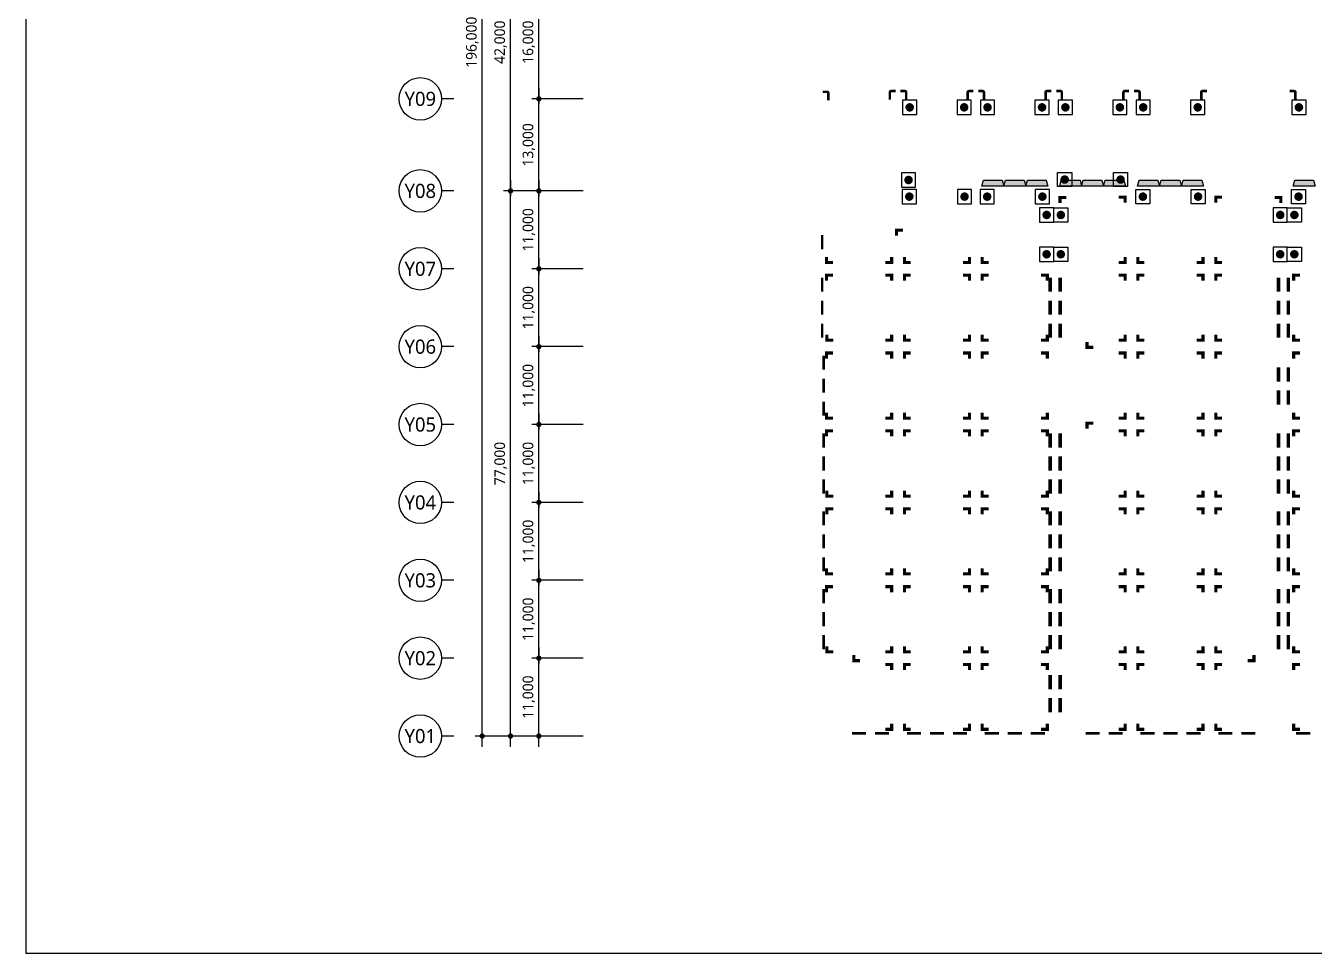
# Model space of a CAD drawing. Header units: millimetres. Extents: x 1037297 to 2672297, y 928637 to 1464837.
# Drawn here: x 1877297 to 2059490, y 1196737 to 1327727 of the extents above; entities that cross this region are included whole.
import ezdxf
from ezdxf.enums import TextEntityAlignment as Align

# ---------------------------------------------------------------- set-up
doc = ezdxf.new("R2010")
doc.units = ezdxf.units.MM
doc.header["$LTSCALE"] = 5
doc.header["$MEASUREMENT"] = 0
doc.header["$PDSIZE"] = -10
doc.linetypes.add('HIDDEN', pattern=[0.375, 0.25, -0.125])
doc.layers.get('0').update_dxf_attribs({"linetype": 'CONTINUOUS'})
doc.layers.get('Defpoints').update_dxf_attribs({"color": 153, "linetype": 'CONTINUOUS'})
for name, color, linetype, lineweight in [('A-AXIS-BUBL', 7, 'CONTINUOUS', 25), ('A-DIMS', 7, 'CONTINUOUS', 25), ('A-XXXX-SYMB', 7, 'CONTINUOUS', 25), ('A-XXXX-TXT2', 3, 'CONTINUOUS', 25)]:
    doc.layers.add(name, color=color, linetype=linetype, lineweight=lineweight)
doc.styles.add('HY울릉도L', font='')
doc.styles.add('맑은고딕', font='malgun.ttf')
doc.styles.get('HY울릉도L').set_extended_font_data('HYwulM')
doc.dimstyles.new('CDIM', dxfattribs={"dimtxt": 3, "dimasz": 1.5, "dimexe": 2, "dimexo": 1, "dimgap": 1, "dimtad": 1, "dimdec": 0, "dimrnd": 0.5, "dimzin": 0, "dimdsep": 32, "dimlunit": 6, "dimtxsty": 'HY울릉도L', "dimblk1": '_CIDOT', "dimblk2": '_CIDOT', "dimsah": 1, "dimcen": 5.5, "dimclrd": 2, "dimclre": 2, "dimclrt": 7, "dimadec": 0, "dimazin": 0, "dimtfac": 1, "dimtdec": 0, "dimtix": 1, "dimtmove": 2, "dimatfit": 1, "dimldrblk": '_CIDOT', "dimfxl": 1, "dimtolj": 1, "dimtzin": 0, "dimlwd": -1, "dimarcsym": 0})

# ---------------------------------------------------------------- blocks, each defined once
blk = doc.blocks.new('_CIDOT')
at = {"color": 0, "linetype": 'ByBlock'}
blk.add_line((2, 0), (-1, 0), dxfattribs=at)
at = {"color": 0, "linetype": 'ByBlock', "const_width": 0.5}
blk.add_lwpolyline([(-0.25, 0, 1), (0.25, 0, 1)], format="xyb", close=True, dxfattribs=at)
blk = doc.blocks.new('*D4')
at = {"layer": 'A-DIMS', "lineweight": -2, "transparency": 16777216}
for p, q in [((93193, 67121), (85943, 67121)), ((93193, 56121), (85943, 56121))]:
    blk.add_line(p, q, dxfattribs=at)
at = {"layer": 'A-DIMS', "transparency": 16777216}
blk.add_line((86943, 56871), (86943, 66371), dxfattribs=at)
at = {"layer": 'Defpoints', "color": 0, "transparency": 16777216}
for p in [(86943, 67121), (93693, 67121), (93693, 56121)]:
    blk.add_point(p, dxfattribs=at)
at = {"layer": 'A-DIMS', "transparency": 16777216, "xscale": 750, "yscale": 750, "zscale": 750}
for p, rotation in [((86943, 67121), 90), ((86943, 56121), 270)]:
    blk.add_blockref('_CIDOT', p, dxfattribs=dict(at, rotation=rotation))
at = {"layer": 'A-DIMS', "color": 3, "transparency": 16777216, "insert": (85538, 61621), "char_height": 1500, "attachment_point": 5, "rotation": 90, "style": '맑은고딕'}
blk.add_mtext('\\A1;11,000', dxfattribs=at)
blk = doc.blocks.new('*D5')
at = {"layer": 'A-DIMS', "lineweight": -2, "transparency": 16777216}
for p, q in [((93193, 78121), (85943, 78121)), ((93193, 67121), (85943, 67121))]:
    blk.add_line(p, q, dxfattribs=at)
at = {"layer": 'A-DIMS', "transparency": 16777216}
blk.add_line((86943, 67871), (86943, 77371), dxfattribs=at)
at = {"layer": 'Defpoints', "color": 0, "transparency": 16777216}
for p in [(86943, 78121), (93693, 78121), (93693, 67121)]:
    blk.add_point(p, dxfattribs=at)
at = {"layer": 'A-DIMS', "transparency": 16777216, "xscale": 750, "yscale": 750, "zscale": 750}
for p, rotation in [((86943, 78121), 90), ((86943, 67121), 270)]:
    blk.add_blockref('_CIDOT', p, dxfattribs=dict(at, rotation=rotation))
at = {"layer": 'A-DIMS', "color": 3, "transparency": 16777216, "insert": (85538, 72621), "char_height": 1500, "attachment_point": 5, "rotation": 90, "style": '맑은고딕'}
blk.add_mtext('\\A1;11,000', dxfattribs=at)
blk = doc.blocks.new('*D6')
at = {"layer": 'A-DIMS', "lineweight": -2, "transparency": 16777216}
for p, q in [((93193, 89121), (85943, 89121)), ((93193, 78121), (85943, 78121))]:
    blk.add_line(p, q, dxfattribs=at)
at = {"layer": 'A-DIMS', "transparency": 16777216}
blk.add_line((86943, 78871), (86943, 88371), dxfattribs=at)
at = {"layer": 'Defpoints', "color": 0, "transparency": 16777216}
for p in [(86943, 89121), (93693, 89121), (93693, 78121)]:
    blk.add_point(p, dxfattribs=at)
at = {"layer": 'A-DIMS', "transparency": 16777216, "xscale": 750, "yscale": 750, "zscale": 750}
for p, rotation in [((86943, 89121), 90), ((86943, 78121), 270)]:
    blk.add_blockref('_CIDOT', p, dxfattribs=dict(at, rotation=rotation))
at = {"layer": 'A-DIMS', "color": 3, "transparency": 16777216, "insert": (85538, 83621), "char_height": 1500, "attachment_point": 5, "rotation": 90, "style": '맑은고딕'}
blk.add_mtext('\\A1;11,000', dxfattribs=at)
blk = doc.blocks.new('*D7')
at = {"layer": 'A-DIMS', "lineweight": -2, "transparency": 16777216}
for p, q in [((93193, 100121), (85943, 100121)), ((93193, 89121), (85943, 89121))]:
    blk.add_line(p, q, dxfattribs=at)
at = {"layer": 'A-DIMS', "transparency": 16777216}
blk.add_line((86943, 89871), (86943, 99371), dxfattribs=at)
at = {"layer": 'Defpoints', "color": 0, "transparency": 16777216}
for p in [(86943, 100121), (93693, 100121), (93693, 89121)]:
    blk.add_point(p, dxfattribs=at)
at = {"layer": 'A-DIMS', "transparency": 16777216, "xscale": 750, "yscale": 750, "zscale": 750}
for p, rotation in [((86943, 100121), 90), ((86943, 89121), 270)]:
    blk.add_blockref('_CIDOT', p, dxfattribs=dict(at, rotation=rotation))
at = {"layer": 'A-DIMS', "color": 3, "transparency": 16777216, "insert": (85538, 94621), "char_height": 1500, "attachment_point": 5, "rotation": 90, "style": '맑은고딕'}
blk.add_mtext('\\A1;11,000', dxfattribs=at)
blk = doc.blocks.new('*D8')
at = {"layer": 'A-DIMS', "lineweight": -2, "transparency": 16777216}
for p, q in [((93193, 111121), (85943, 111121)), ((93193, 100121), (85943, 100121))]:
    blk.add_line(p, q, dxfattribs=at)
at = {"layer": 'A-DIMS', "transparency": 16777216}
blk.add_line((86943, 100871), (86943, 110371), dxfattribs=at)
at = {"layer": 'Defpoints', "color": 0, "transparency": 16777216}
for p in [(86943, 111121), (93693, 111121), (93693, 100121)]:
    blk.add_point(p, dxfattribs=at)
at = {"layer": 'A-DIMS', "transparency": 16777216, "xscale": 750, "yscale": 750, "zscale": 750}
for p, rotation in [((86943, 111121), 90), ((86943, 100121), 270)]:
    blk.add_blockref('_CIDOT', p, dxfattribs=dict(at, rotation=rotation))
at = {"layer": 'A-DIMS', "color": 3, "transparency": 16777216, "insert": (85538, 105621), "char_height": 1500, "attachment_point": 5, "rotation": 90, "style": '맑은고딕'}
blk.add_mtext('\\A1;11,000', dxfattribs=at)
blk = doc.blocks.new('*D9')
at = {"layer": 'A-DIMS', "lineweight": -2, "transparency": 16777216}
for p, q in [((93193, 122121), (85943, 122121)), ((93193, 111121), (85943, 111121))]:
    blk.add_line(p, q, dxfattribs=at)
at = {"layer": 'A-DIMS', "transparency": 16777216}
blk.add_line((86943, 111871), (86943, 121371), dxfattribs=at)
at = {"layer": 'Defpoints', "color": 0, "transparency": 16777216}
for p in [(86943, 122121), (93693, 122121), (93693, 111121)]:
    blk.add_point(p, dxfattribs=at)
at = {"layer": 'A-DIMS', "transparency": 16777216, "xscale": 750, "yscale": 750, "zscale": 750}
for p, rotation in [((86943, 122121), 90), ((86943, 111121), 270)]:
    blk.add_blockref('_CIDOT', p, dxfattribs=dict(at, rotation=rotation))
at = {"layer": 'A-DIMS', "color": 3, "transparency": 16777216, "insert": (85538, 116621), "char_height": 1500, "attachment_point": 5, "rotation": 90, "style": '맑은고딕'}
blk.add_mtext('\\A1;11,000', dxfattribs=at)
blk = doc.blocks.new('*D10')
at = {"layer": 'A-DIMS', "lineweight": -2, "transparency": 16777216}
for p, q in [((93193, 135121), (85943, 135121)), ((93193, 122121), (85943, 122121))]:
    blk.add_line(p, q, dxfattribs=at)
at = {"layer": 'A-DIMS', "transparency": 16777216}
blk.add_line((86943, 122871), (86943, 134371), dxfattribs=at)
at = {"layer": 'Defpoints', "color": 0, "transparency": 16777216}
for p in [(86943, 135121), (93693, 135121), (93693, 122121)]:
    blk.add_point(p, dxfattribs=at)
at = {"layer": 'A-DIMS', "transparency": 16777216, "xscale": 750, "yscale": 750, "zscale": 750}
for p, rotation in [((86943, 135121), 90), ((86943, 122121), 270)]:
    blk.add_blockref('_CIDOT', p, dxfattribs=dict(at, rotation=rotation))
at = {"layer": 'A-DIMS', "color": 3, "transparency": 16777216, "insert": (85538, 128621), "char_height": 1500, "attachment_point": 5, "rotation": 90, "style": '맑은고딕'}
blk.add_mtext('\\A1;13,000', dxfattribs=at)
blk = doc.blocks.new('*D11')
at = {"layer": 'A-DIMS', "lineweight": -2, "transparency": 16777216}
for p, q in [((93193, 151121), (85943, 151121)), ((93193, 135121), (85943, 135121))]:
    blk.add_line(p, q, dxfattribs=at)
at = {"layer": 'A-DIMS', "transparency": 16777216}
blk.add_line((86943, 135871), (86943, 150371), dxfattribs=at)
at = {"layer": 'Defpoints', "color": 0, "transparency": 16777216}
for p in [(86943, 151121), (93693, 151121), (93693, 135121)]:
    blk.add_point(p, dxfattribs=at)
at = {"layer": 'A-DIMS', "transparency": 16777216, "xscale": 750, "yscale": 750, "zscale": 750}
for p, rotation in [((86943, 151121), 90), ((86943, 135121), 270)]:
    blk.add_blockref('_CIDOT', p, dxfattribs=dict(at, rotation=rotation))
at = {"layer": 'A-DIMS', "color": 3, "transparency": 16777216, "insert": (85538, 143121), "char_height": 1500, "attachment_point": 5, "rotation": 90, "style": '맑은고딕'}
blk.add_mtext('\\A1;16,000', dxfattribs=at)
blk = doc.blocks.new('*D20')
at = {"layer": 'A-DIMS', "lineweight": -2, "transparency": 16777216}
for p, q in [((93193, 122121), (81943, 122121)), ((93193, 45121), (81943, 45121))]:
    blk.add_line(p, q, dxfattribs=at)
at = {"layer": 'A-DIMS', "transparency": 16777216}
blk.add_line((82943, 45871), (82943, 121371), dxfattribs=at)
at = {"layer": 'Defpoints', "color": 0, "transparency": 16777216}
for p in [(82943, 122121), (93693, 122121), (93693, 45121)]:
    blk.add_point(p, dxfattribs=at)
at = {"layer": 'A-DIMS', "transparency": 16777216, "xscale": 750, "yscale": 750, "zscale": 750}
for p, rotation in [((82943, 122121), 90), ((82943, 45121), 270)]:
    blk.add_blockref('_CIDOT', p, dxfattribs=dict(at, rotation=rotation))
at = {"layer": 'A-DIMS', "color": 3, "transparency": 16777216, "insert": (81542, 83621), "char_height": 1500, "attachment_point": 5, "rotation": 90, "style": '맑은고딕'}
blk.add_mtext('\\A1;77,000', dxfattribs=at)
blk = doc.blocks.new('*D21')
at = {"layer": 'A-DIMS', "lineweight": -2, "transparency": 16777216}
for p, q in [((93193, 241121), (77943, 241121)), ((93193, 45121), (77943, 45121))]:
    blk.add_line(p, q, dxfattribs=at)
at = {"layer": 'A-DIMS', "transparency": 16777216}
blk.add_line((78943, 45871), (78943, 240371), dxfattribs=at)
at = {"layer": 'Defpoints', "color": 0, "transparency": 16777216}
for p in [(78943, 241121), (93693, 241121), (93693, 45121)]:
    blk.add_point(p, dxfattribs=at)
at = {"layer": 'A-DIMS', "transparency": 16777216, "xscale": 750, "yscale": 750, "zscale": 750}
for p, rotation in [((78943, 241121), 90), ((78943, 45121), 270)]:
    blk.add_blockref('_CIDOT', p, dxfattribs=dict(at, rotation=rotation))
at = {"layer": 'A-DIMS', "color": 3, "transparency": 16777216, "insert": (77538, 143121), "char_height": 1500, "attachment_point": 5, "rotation": 90, "style": '맑은고딕'}
blk.add_mtext('\\A1;196,000', dxfattribs=at)
blk = doc.blocks.new('*D22')
at = {"layer": 'A-DIMS', "lineweight": -2, "transparency": 16777216}
for p, q in [((93193, 56121), (85943, 56121)), ((93193, 45121), (85943, 45121))]:
    blk.add_line(p, q, dxfattribs=at)
at = {"layer": 'A-DIMS', "transparency": 16777216}
blk.add_line((86943, 45871), (86943, 55371), dxfattribs=at)
at = {"layer": 'Defpoints', "color": 0, "transparency": 16777216}
for p in [(86943, 56121), (93693, 56121), (93693, 45121)]:
    blk.add_point(p, dxfattribs=at)
at = {"layer": 'A-DIMS', "transparency": 16777216, "xscale": 750, "yscale": 750, "zscale": 750}
for p, rotation in [((86943, 56121), 90), ((86943, 45121), 270)]:
    blk.add_blockref('_CIDOT', p, dxfattribs=dict(at, rotation=rotation))
at = {"layer": 'A-DIMS', "color": 3, "transparency": 16777216, "insert": (85538, 50621), "char_height": 1500, "attachment_point": 5, "rotation": 90, "style": '맑은고딕'}
blk.add_mtext('\\A1;11,000', dxfattribs=at)
blk = doc.blocks.new('*D23')
at = {"layer": 'A-DIMS', "lineweight": -2, "transparency": 16777216}
for p, q in [((93193, 164121), (81943, 164121)), ((93193, 122121), (81943, 122121))]:
    blk.add_line(p, q, dxfattribs=at)
at = {"layer": 'A-DIMS', "transparency": 16777216}
blk.add_line((82943, 122871), (82943, 163371), dxfattribs=at)
at = {"layer": 'Defpoints', "color": 0, "transparency": 16777216}
for p in [(82943, 164121), (93693, 164121), (93693, 122121)]:
    blk.add_point(p, dxfattribs=at)
at = {"layer": 'A-DIMS', "transparency": 16777216, "xscale": 750, "yscale": 750, "zscale": 750}
for p, rotation in [((82943, 164121), 90), ((82943, 122121), 270)]:
    blk.add_blockref('_CIDOT', p, dxfattribs=dict(at, rotation=rotation))
at = {"layer": 'A-DIMS', "color": 3, "transparency": 16777216, "insert": (81542, 143121), "char_height": 1500, "attachment_point": 5, "rotation": 90, "style": '맑은고딕'}
blk.add_mtext('\\A1;42,000', dxfattribs=at)
blk = doc.blocks.new('A$C542C6F25')
at = {"layer": 'A-XXXX-SYMB', "color": 3, "linetype": 'Continuous'}
blk.add_lwpolyline([(0, 268), (2000, 268), (2000, 2268), (0, 2268)], close=True, dxfattribs=at)
at = {"layer": 'A-XXXX-SYMB', "color": 3, "linetype": 'Continuous', "const_width": 600}
blk.add_lwpolyline([(700, 1268, 1), (1300, 1268, 1)], format="xyb", close=True, dxfattribs=at)
blk = doc.blocks.new('차량보호대1')
at = {"layer": 'A-XXXX-SYMB', "color": 4, "linetype": 'Continuous'}
blk.add_lwpolyline([(458063, -65474), (462262, -65474), (462622, -66872), (457703, -66872)], close=True, dxfattribs=at)
blk.add_solid([(458063, -65474), (462262, -65474), (457703, -66872), (462622, -66872)], dxfattribs=at)
blk = doc.blocks.new('DIM(210222)')
for p, q in [((74943, 135120.6), (73193, 135120.6)), ((74943, 122120.6), (73193, 122120.6)), ((74943, 111120.6), (73193, 111120.6)), ((74943, 100120.6), (73193, 100120.6)), ((74943, 89120.6), (73193, 89120.6)), ((74943, 78120.6), (73193, 78120.6)), ((74943, 67120.6), (73193, 67120.6)), ((74943, 56120.6), (73193, 56120.6)), ((74943, 45120.6), (73193, 45120.6))]:
    blk.add_line(p, q)
at = {"layer": 'A-AXIS-BUBL', "ltscale": 0.2}
for centre in [(70193, 135120.6), (70193, 122120.6), (70193, 111120.6), (70193, 100120.6), (70193, 89120.6), (70193, 78120.6), (70193, 67120.6), (70193, 56120.6), (70193, 45120.6)]:
    blk.add_circle(centre, 3000, dxfattribs=at)
at = {"layer": 'A-XXXX-TXT2', "ltscale": 0.2, "style": '맑은고딕'}
for s, p in [('Y09', (70193, 135120.6)), ('Y08', (70193, 122120.6)), ('Y07', (70193, 111120.6)), ('Y06', (70193, 100120.6)), ('Y05', (70193, 89120.6)), ('Y04', (70193, 78120.6)), ('Y03', (70193, 67120.6)), ('Y02', (70193, 56120.6)), ('Y01', (70193, 45120.6))]:
    blk.add_text(s, height=2000, dxfattribs=at).set_placement(p, align=Align.MIDDLE)
at = {"layer": 'A-DIMS'}
for p1, p2, distance, picture, middle in [((93693, 45120.6), (93693, 241120.6), 14750, '*D21', (77538.1, 143120.6)), ((93693, 122120.6), (93693, 164120.6), 10750, '*D23', (81542.2, 143120.6)), ((93693, 135120.6), (93693, 151120.6), 6750, '*D11', (85538.1, 143120.6)), ((93693, 122120.6), (93693, 135120.6), 6750, '*D10', (85538.1, 128620.6)), ((93693, 45120.6), (93693, 122120.6), 10750, '*D20', (81542.2, 83620.6)), ((93693, 111120.6), (93693, 122120.6), 6750, '*D9', (85538.1, 116620.6)), ((93693, 100120.6), (93693, 111120.6), 6750, '*D8', (85538.1, 105620.6)), ((93693, 89120.6), (93693, 100120.6), 6750, '*D7', (85538.1, 94620.6)), ((93693, 78120.6), (93693, 89120.6), 6750, '*D6', (85538.1, 83620.6)), ((93693, 67120.6), (93693, 78120.6), 6750, '*D5', (85538.1, 72620.6)), ((93693, 56120.6), (93693, 67120.6), 6750, '*D4', (85538.1, 61620.6)), ((93693, 45120.6), (93693, 56120.6), 6750, '*D22', (85538.1, 50620.6))]:
    dim = blk.add_aligned_dim(p1=p1, p2=p2, distance=distance, dimstyle='CDIM', override={"dimscale": 500, "dimtxsty": '맑은고딕', "dimclrd": 256, "dimclre": 256, "dimclrt": 3}, dxfattribs=at)
    dim.commit()
    dim.dimension.update_dxf_attribs({"geometry": picture, "text_midpoint": middle})

msp = doc.modelspace()

# ---------------------------------------------------------------- linework, layer by layer
msp.add_line((1877297, 1196737), (2596047, 1196737))
at = {"layer": 'A-XXXX-SYMB', "linetype": 'Continuous', "const_width": 360}
for points in [[(1989890, 1318408), (1990510, 1318408, -0.4142136), (1990690, 1318228), (1990690, 1317208)], [(2000190, 1318508), (1999570, 1318508, 0.4142136), (1999390, 1318328), (1999390, 1317308)], [(2000890, 1318508), (2001510, 1318508, -0.4142136), (2001690, 1318328), (2001690, 1317308)], [(2011190, 1318508), (2010570, 1318508, 0.4142136), (2010390, 1318328), (2010390, 1317308)], [(2011890, 1318508), (2012510, 1318508, -0.4142136), (2012690, 1318328), (2012690, 1317308)], [(2022190, 1318508), (2021570, 1318508, 0.4142136), (2021390, 1318328), (2021390, 1317308)], [(2022890, 1318508), (2023510, 1318508, -0.4142136), (2023690, 1318328), (2023690, 1317308)], [(2033190, 1318508), (2032570, 1318508, 0.4142136), (2032390, 1318328), (2032390, 1317308)], [(2033890, 1318508), (2034510, 1318508, -0.4142136), (2034690, 1318328), (2034690, 1317308)], [(2044190, 1318508), (2043570, 1318508, 0.4142136), (2043390, 1318328), (2043390, 1317308)], [(2055890, 1318508), (2056510, 1318508, -0.4142136), (2056690, 1318328), (2056690, 1317308)]]:
    msp.add_lwpolyline(points, format="xyb", dxfattribs=at)
at = {"layer": 'A-XXXX-SYMB', "color": 6, "linetype": 'Continuous', "const_width": 436}
for points in [[(2024326, 1303459), (2023426, 1303459), (2023426, 1302679)], [(2031740, 1303508), (2032640, 1303508), (2032640, 1302728)], [(2046340, 1303508), (2045440, 1303508), (2045440, 1302728)], [(2053740, 1303459), (2054640, 1303459), (2054640, 1302679)], [(2001240, 1298859), (2000340, 1298859), (2000340, 1298079)], [(1991340, 1294309), (1990440, 1294309), (1990440, 1295089)], [(1998740, 1294309), (1999640, 1294309), (1999640, 1295089)], [(2002340, 1294309), (2001440, 1294309), (2001440, 1295089)], [(2009740, 1294309), (2010640, 1294309), (2010640, 1295089)], [(2013340, 1294309), (2012440, 1294309), (2012440, 1295089)], [(2031740, 1294309), (2032640, 1294309), (2032640, 1295089)], [(2035340, 1294309), (2034440, 1294309), (2034440, 1295089)], [(2042740, 1294309), (2043640, 1294309), (2043640, 1295089)], [(2046340, 1294309), (2045440, 1294309), (2045440, 1295089)], [(1991340, 1292509), (1990440, 1292509), (1990440, 1291729)], [(1998740, 1292509), (1999640, 1292509), (1999640, 1291729)], [(2002340, 1292509), (2001440, 1292509), (2001440, 1291729)], [(2009740, 1292509), (2010640, 1292509), (2010640, 1291729)], [(2013340, 1292509), (2012440, 1292509), (2012440, 1291729)], [(2020740, 1292509), (2021640, 1292509), (2021640, 1291729)], [(2031740, 1292509), (2032640, 1292509), (2032640, 1291729)], [(2035340, 1292509), (2034440, 1292509), (2034440, 1291729)], [(2042740, 1292509), (2043640, 1292509), (2043640, 1291729)], [(2046340, 1292509), (2045440, 1292509), (2045440, 1291729)], [(2057340, 1292509), (2056440, 1292509), (2056440, 1291729)], [(1991390, 1283308), (1990490, 1283308), (1990490, 1284088)], [(1998740, 1283308), (1999640, 1283308), (1999640, 1284088)], [(2002340, 1283308), (2001440, 1283308), (2001440, 1284088)], [(2009740, 1283308), (2010640, 1283308), (2010640, 1284088)], [(2013340, 1283308), (2012440, 1283308), (2012440, 1284088)], [(2020740, 1283308), (2021640, 1283308), (2021640, 1284088)], [(2028140, 1282308), (2027240, 1282308), (2027240, 1283088)], [(2031740, 1283308), (2032640, 1283308), (2032640, 1284088)], [(2035340, 1283308), (2034440, 1283308), (2034440, 1284088)], [(2042740, 1283308), (2043640, 1283308), (2043640, 1284088)], [(2046340, 1283308), (2045440, 1283308), (2045440, 1284088)], [(2057340, 1283308), (2056440, 1283308), (2056440, 1284088)], [(1991340, 1281508), (1990440, 1281508), (1990440, 1280728)], [(1998740, 1281508), (1999640, 1281508), (1999640, 1280728)], [(2002340, 1281508), (2001440, 1281508), (2001440, 1280728)], [(2009740, 1281508), (2010640, 1281508), (2010640, 1280728)], [(2013340, 1281508), (2012440, 1281508), (2012440, 1280728)], [(2020740, 1281508), (2021640, 1281508), (2021640, 1280728)], [(2031740, 1281508), (2032640, 1281508), (2032640, 1280728)], [(2035340, 1281508), (2034440, 1281508), (2034440, 1280728)], [(2042740, 1281508), (2043640, 1281508), (2043640, 1280728)], [(2046340, 1281508), (2045440, 1281508), (2045440, 1280728)], [(2057340, 1281508), (2056440, 1281508), (2056440, 1280728)], [(1991340, 1272308), (1990440, 1272308), (1990440, 1273088)], [(1998740, 1272308), (1999640, 1272308), (1999640, 1273088)], [(2002340, 1272308), (2001440, 1272308), (2001440, 1273088)], [(2009740, 1272308), (2010640, 1272308), (2010640, 1273088)], [(2013340, 1272308), (2012440, 1272308), (2012440, 1273088)], [(2020740, 1272308), (2021640, 1272308), (2021640, 1273088)], [(2028140, 1271608), (2027240, 1271608), (2027240, 1270828)], [(2031740, 1272308), (2032640, 1272308), (2032640, 1273088)], [(2035340, 1272308), (2034440, 1272308), (2034440, 1273088)], [(2042740, 1272308), (2043640, 1272308), (2043640, 1273088)], [(2046340, 1272308), (2045440, 1272308), (2045440, 1273088)], [(2057340, 1272308), (2056440, 1272308), (2056440, 1273088)], [(1991340, 1270508), (1990440, 1270508), (1990440, 1269728)], [(1998740, 1270508), (1999640, 1270508), (1999640, 1269728)], [(2002340, 1270508), (2001440, 1270508), (2001440, 1269728)], [(2009740, 1270508), (2010640, 1270508), (2010640, 1269728)], [(2013340, 1270508), (2012440, 1270508), (2012440, 1269728)], [(2020740, 1270508), (2021640, 1270508), (2021640, 1269728)], [(2031740, 1270508), (2032640, 1270508), (2032640, 1269728)], [(2035340, 1270508), (2034440, 1270508), (2034440, 1269728)], [(2042740, 1270508), (2043640, 1270508), (2043640, 1269728)], [(2046340, 1270508), (2045440, 1270508), (2045440, 1269728)], [(2057340, 1270508), (2056440, 1270508), (2056440, 1269728)], [(1991390, 1261308), (1990490, 1261308), (1990490, 1262088)], [(1998740, 1261308), (1999640, 1261308), (1999640, 1262088)], [(2002340, 1261308), (2001440, 1261308), (2001440, 1262088)], [(2009740, 1261308), (2010640, 1261308), (2010640, 1262088)], [(2013340, 1261308), (2012440, 1261308), (2012440, 1262088)], [(2020740, 1261308), (2021640, 1261308), (2021640, 1262088)], [(2031740, 1261308), (2032640, 1261308), (2032640, 1262088)], [(2035340, 1261308), (2034440, 1261308), (2034440, 1262088)], [(2042740, 1261308), (2043640, 1261308), (2043640, 1262088)], [(2046340, 1261308), (2045440, 1261308), (2045440, 1262088)], [(2057340, 1261308), (2056440, 1261308), (2056440, 1262088)], [(1991390, 1259508), (1990490, 1259508), (1990490, 1258728)], [(1998740, 1259508), (1999640, 1259508), (1999640, 1258728)], [(2002340, 1259508), (2001440, 1259508), (2001440, 1258728)], [(2009740, 1259508), (2010640, 1259508), (2010640, 1258728)], [(2013340, 1259508), (2012440, 1259508), (2012440, 1258728)], [(2020740, 1259508), (2021640, 1259508), (2021640, 1258728)], [(2031740, 1259508), (2032640, 1259508), (2032640, 1258728)], [(2035340, 1259508), (2034440, 1259508), (2034440, 1258728)], [(2042740, 1259508), (2043640, 1259508), (2043640, 1258728)], [(2046340, 1259508), (2045440, 1259508), (2045440, 1258728)], [(2057340, 1259508), (2056440, 1259508), (2056440, 1258728)], [(1991340, 1250308), (1990440, 1250308), (1990440, 1251088)], [(1998740, 1250308), (1999640, 1250308), (1999640, 1251088)], [(2002340, 1250308), (2001440, 1250308), (2001440, 1251088)], [(2009740, 1250308), (2010640, 1250308), (2010640, 1251088)], [(2013340, 1250308), (2012440, 1250308), (2012440, 1251088)], [(2020740, 1250308), (2021640, 1250308), (2021640, 1251088)], [(2031740, 1250308), (2032640, 1250308), (2032640, 1251088)], [(2035340, 1250308), (2034440, 1250308), (2034440, 1251088)], [(2042740, 1250308), (2043640, 1250308), (2043640, 1251088)], [(2046340, 1250308), (2045440, 1250308), (2045440, 1251088)], [(2057340, 1250308), (2056440, 1250308), (2056440, 1251088)], [(1991340, 1248508), (1990440, 1248508), (1990440, 1247728)], [(1998740, 1248508), (1999640, 1248508), (1999640, 1247728)], [(2002340, 1248508), (2001440, 1248508), (2001440, 1247728)], [(2009740, 1248508), (2010640, 1248508), (2010640, 1247728)], [(2013340, 1248508), (2012440, 1248508), (2012440, 1247728)], [(2020740, 1248508), (2021640, 1248508), (2021640, 1247728)], [(2031740, 1248508), (2032640, 1248508), (2032640, 1247728)], [(2035340, 1248508), (2034440, 1248508), (2034440, 1247728)], [(2042740, 1248508), (2043640, 1248508), (2043640, 1247728)], [(2046340, 1248508), (2045440, 1248508), (2045440, 1247728)], [(2057340, 1248508), (2056440, 1248508), (2056440, 1247728)], [(1991390, 1239308), (1990490, 1239308), (1990490, 1240088)], [(1995190, 1238058), (1994290, 1238058), (1994290, 1238838)], [(1998740, 1239308), (1999640, 1239308), (1999640, 1240088)], [(2002340, 1239308), (2001440, 1239308), (2001440, 1240088)], [(2009740, 1239308), (2010640, 1239308), (2010640, 1240088)], [(2013340, 1239308), (2012440, 1239308), (2012440, 1240088)], [(2020740, 1239308), (2021640, 1239308), (2021640, 1240088)], [(2031740, 1239308), (2032640, 1239308), (2032640, 1240088)], [(2035340, 1239308), (2034440, 1239308), (2034440, 1240088)], [(2042740, 1239308), (2043640, 1239308), (2043640, 1240088)], [(2046340, 1239308), (2045440, 1239308), (2045440, 1240088)], [(2049940, 1238058), (2050840, 1238058), (2050840, 1238838)], [(2057340, 1239308), (2056440, 1239308), (2056440, 1240088)], [(1998740, 1237508), (1999640, 1237508), (1999640, 1236728)], [(2002340, 1237508), (2001440, 1237508), (2001440, 1236728)], [(2009740, 1237508), (2010640, 1237508), (2010640, 1236728)], [(2013340, 1237508), (2012440, 1237508), (2012440, 1236728)], [(2020740, 1237508), (2021640, 1237508), (2021640, 1236728)], [(2031740, 1237508), (2032640, 1237508), (2032640, 1236728)], [(2035340, 1237508), (2034440, 1237508), (2034440, 1236728)], [(2042740, 1237508), (2043640, 1237508), (2043640, 1236728)], [(2046340, 1237508), (2045440, 1237508), (2045440, 1236728)], [(2057340, 1237508), (2056440, 1237508), (2056440, 1236728)], [(1998740, 1228358), (1999640, 1228358), (1999640, 1229138)], [(2002340, 1228358), (2001440, 1228358), (2001440, 1229138)], [(2009740, 1228358), (2010640, 1228358), (2010640, 1229138)], [(2013340, 1228358), (2012440, 1228358), (2012440, 1229138)], [(2020740, 1228358), (2021640, 1228358), (2021640, 1229138)], [(2031740, 1228358), (2032640, 1228358), (2032640, 1229138)], [(2035340, 1228358), (2034440, 1228358), (2034440, 1229138)], [(2042740, 1228358), (2043640, 1228358), (2043640, 1229138)], [(2046340, 1228358), (2045440, 1228358), (2045440, 1229138)], [(2057340, 1228358), (2056440, 1228358), (2056440, 1229138)]]:
    msp.add_lwpolyline(points, dxfattribs=at)
at = {"layer": 'A-XXXX-SYMB', "color": 2, "linetype": 'Continuous', "const_width": 360}
for points in [[(1989829, 1298158), (1989829, 1296158)], [(1989829, 1292157), (1989829, 1290157)], [(1989829, 1288907), (1989829, 1286907)], [(1989829, 1285657), (1989829, 1283657)], [(1990029, 1281158), (1990029, 1279158)], [(1990029, 1277908), (1990029, 1275908)], [(1990029, 1274658), (1990029, 1272658)], [(1990029, 1270158), (1990029, 1268158)], [(1990029, 1266908), (1990029, 1264908)], [(1990029, 1263658), (1990029, 1261658)], [(1990029, 1259158), (1990029, 1257158)], [(1990029, 1255908), (1990029, 1253908)], [(1990029, 1252658), (1990029, 1250658)], [(1990029, 1248158), (1990029, 1246158)], [(1990029, 1244908), (1990029, 1242908)], [(1990029, 1241658), (1990029, 1239658)], [(1994040, 1227797), (1996040, 1227797)], [(1997290, 1227797), (1999290, 1227797)], [(2001790, 1227797), (2003790, 1227797)], [(2005040, 1227797), (2007040, 1227797)], [(2008290, 1227797), (2010290, 1227797)], [(2012790, 1227797), (2014790, 1227797)], [(2016040, 1227797), (2018040, 1227797)], [(2019290, 1227797), (2021290, 1227797)], [(2027040, 1227797), (2029040, 1227797)], [(2030290, 1227797), (2032290, 1227797)], [(2034790, 1227797), (2036790, 1227797)], [(2038040, 1227797), (2040040, 1227797)], [(2041290, 1227797), (2043290, 1227797)], [(2045790, 1227797), (2047790, 1227797)], [(2049040, 1227797), (2051040, 1227797)], [(2056790, 1227797), (2058790, 1227797)]]:
    msp.add_lwpolyline(points, dxfattribs=at)
at = {"layer": 'A-XXXX-SYMB', "color": 3, "linetype": 'HIDDEN', "ltscale": 400, "const_width": 506}
for points in [[(2022046, 1292158), (2022046, 1290158)], [(2023448, 1292158), (2023448, 1290158)], [(2054296, 1292158), (2054296, 1290158)], [(2055698, 1292158), (2055698, 1290158)], [(2022046, 1288908), (2022046, 1286908)], [(2023448, 1288908), (2023448, 1286908)], [(2054296, 1288908), (2054296, 1286908)], [(2055698, 1288908), (2055698, 1286908)], [(2022046, 1285658), (2022046, 1283658)], [(2023448, 1285658), (2023448, 1283658)], [(2054296, 1285658), (2054296, 1283658)], [(2055698, 1285658), (2055698, 1283658)], [(2054296, 1279474), (2054296, 1277474)], [(2055698, 1279474), (2055698, 1277474)], [(2054296, 1276224), (2054296, 1274224)], [(2055698, 1276224), (2055698, 1274224)], [(2022046, 1270158), (2022046, 1268158)], [(2023448, 1270158), (2023448, 1268158)], [(2054296, 1270158), (2054296, 1268158)], [(2055698, 1270158), (2055698, 1268158)], [(2022046, 1266908), (2022046, 1264908)], [(2023448, 1266908), (2023448, 1264908)], [(2054296, 1266908), (2054296, 1264908)], [(2055698, 1266908), (2055698, 1264908)], [(2022046, 1263658), (2022046, 1261658)], [(2023448, 1263658), (2023448, 1261658)], [(2054296, 1263658), (2054296, 1261658)], [(2055698, 1263658), (2055698, 1261658)], [(2022046, 1259158), (2022046, 1257158)], [(2023448, 1259158), (2023448, 1257158)], [(2054296, 1259158), (2054296, 1257158)], [(2055698, 1259158), (2055698, 1257158)], [(2022046, 1255908), (2022046, 1253908)], [(2023448, 1255908), (2023448, 1253908)], [(2054296, 1255908), (2054296, 1253908)], [(2055698, 1255908), (2055698, 1253908)], [(2022046, 1252658), (2022046, 1250658)], [(2023448, 1252658), (2023448, 1250658)], [(2054296, 1252658), (2054296, 1250658)], [(2055698, 1252658), (2055698, 1250658)], [(2022046, 1248158), (2022046, 1246158)], [(2023448, 1248158), (2023448, 1246158)], [(2054296, 1248158), (2054296, 1246158)], [(2055698, 1248158), (2055698, 1246158)], [(2022046, 1244908), (2022046, 1242908)], [(2023448, 1244908), (2023448, 1242908)], [(2054296, 1244908), (2054296, 1242908)], [(2055698, 1244908), (2055698, 1242908)], [(2022046, 1241658), (2022046, 1239658)], [(2023448, 1241658), (2023448, 1239658)], [(2054296, 1241658), (2054296, 1239658)], [(2055698, 1241658), (2055698, 1239658)], [(2022046, 1236029), (2022046, 1234029)], [(2023448, 1236029), (2023448, 1234029)], [(2022046, 1232779), (2022046, 1230779)], [(2023448, 1232779), (2023448, 1230779)]]:
    msp.add_lwpolyline(points, dxfattribs=at)
at = {"layer": 'Defpoints'}
msp.add_lwpolyline([(1877297, 1196737), (2098705, 1196737), (2098705, 1222696), (2236672, 1222696), (2236672, 1464837), (1877297, 1464837)], close=True, dxfattribs=at)

# ---------------------------------------------------------------- block references
msp.add_blockref('DIM(210222)', (1862847, 1182287))
at = {"layer": 'A-XXXX-SYMB', "color": 3, "linetype": 'Continuous', "rotation": 180}
for p in [(2003190, 1317476), (2010890, 1317476), (2014190, 1317476), (2021890, 1317476), (2025190, 1317476), (2032890, 1317476), (2036190, 1317476), (2043890, 1317476), (2058190, 1317476), (2003030, 1307214), (2003140, 1304866), (2010940, 1304866), (2014140, 1304866), (2021940, 1304866), (2022545, 1302276), (2055545, 1302276), (2022540, 1296726), (2055540, 1296726)]:
    msp.add_blockref('A$C542C6F25', p, dxfattribs=at)
at = {"layer": 'A-XXXX-SYMB', "color": 3, "linetype": 'Continuous', "xscale": -1, "rotation": 180}
for p in [(2023090, 1307276), (2030990, 1307276), (2034140, 1304866), (2041940, 1304866), (2056140, 1304866), (2022545, 1302276), (2055545, 1302276), (2022540, 1296726), (2055540, 1296726)]:
    msp.add_blockref('A$C542C6F25', p, dxfattribs=at)
at = {"layer": 'A-XXXX-SYMB', "xscale": 0.6301361998317555, "yscale": 0.6301361998317555, "zscale": 0.6301361998317555}
for p in [(1723975, 1347196), (1727075, 1347196), (1730175, 1347196), (1734975, 1347196), (1738075, 1347196), (1741175, 1347196), (1745975, 1347196), (1749075, 1347196), (1752175, 1347196), (1767975, 1347196)]:
    msp.add_blockref('차량보호대1', p, dxfattribs=at)

doc.saveas('drawing.dxf')
